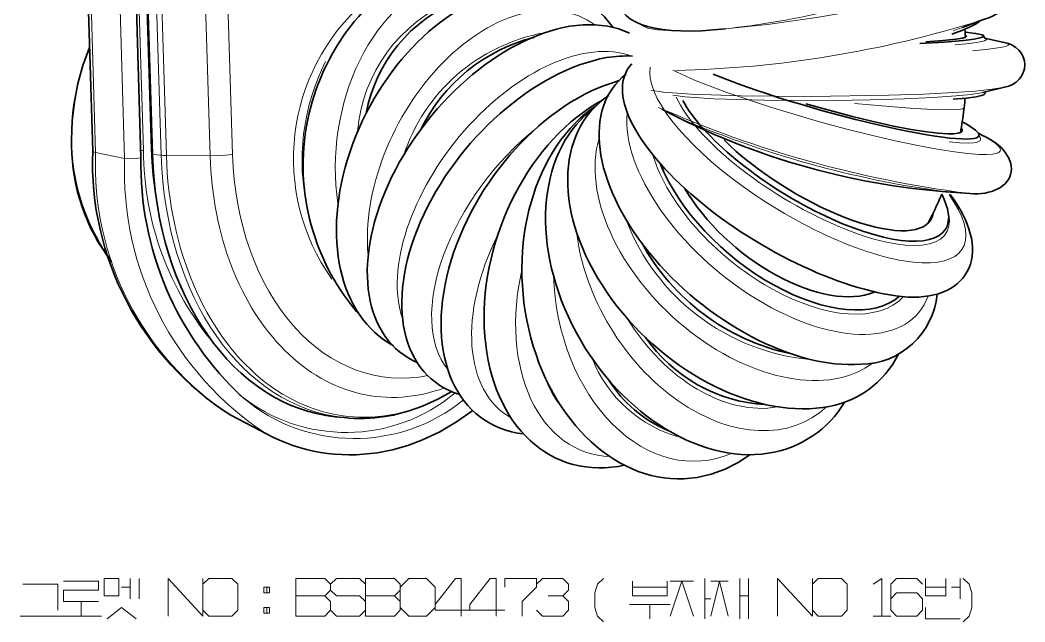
# Model space of a CAD drawing. Header units: millimetres. Extents: x 0 to 174, y 0 to 33.
# Drawn here: x 25.687 to 29.095, y 20.239 to 22.281 of the extents above; entities that cross this region are included whole.
import ezdxf

# ---------------------------------------------------------------- set-up
doc = ezdxf.new("R2010")
doc.units = ezdxf.units.MM
doc.layers.add('PDF_Geomertry', color=7, linetype='Continuous', true_color=0x405f80)

# ---------------------------------------------------------------- blocks, each defined once
blk = doc.blocks.new('SYM_BSB04473_001')
at = {"layer": 'PDF_Geomertry', "color": 7, "lineweight": 35}
for points in [[(-1.0616, -3.4878, -0.214474), (-1.408, -2.6722), (-1.4259, -2.0869, -0.27701), (-0.8784, -0.9605)], [(-1.5897, -2.0658), (-1.5716, -2.6512, 0.265437), (-1.1033, -3.5474), (-0.9826, -3.6108, 0.16205), (-0.6058, -3.6742), (-0.5547, -3.6641), (-0.503, -3.6494), (-0.4537, -3.631), (-0.3948, -3.6033), (-0.3374, -3.5699), (-0.2819, -3.5309)], [(-1.5824, -2.2998), (-1.6048, -2.3603), (-1.6217, -2.4215), (-1.634, -2.4842), (-1.6413, -2.548), (-1.6435, -2.6122), (-1.6431, -2.6334, 0.164511), (-1.5081, -3.0252)], [(-0.749, -3.5522), (-0.7194, -3.5552, 0.064516), (-0.5802, -3.5515), (-0.5528, -3.5466), (-0.4988, -3.5327), (-0.453, -3.5165), (-0.4009, -3.493), (-0.3538, -3.4667)]]:
    blk.add_lwpolyline(points, format="xyb", dxfattribs=at)
at = {"layer": 'PDF_Geomertry', "color": 7, "lineweight": 13}
for points in [[(0.5733, -2.2359), (0.7174, -2.2212), (0.8835, -2.1977), (0.9698, -2.1833), (1.0547, -2.1674), (1.1349, -2.1509), (1.2105, -2.1337), (1.2762, -2.117), (1.3351, -2.1005), (1.3817, -2.0858), (1.4215, -2.0715), (1.4495, -2.0597), (1.4717, -2.0485), (1.4853, -2.0399), (1.4947, -2.032), (1.499, -2.0262), (1.5008, -2.0213), (1.5009, -2.0192), (1.5005, -2.0173), (1.4985, -2.0134), (1.4948, -2.0096), (1.4801, -2.0027), (1.4505, -1.9966), (1.4255, -1.994)], [(-1.5716, -2.6512), (-1.5716, -2.6515), (-1.5715, -2.6517), (-1.571, -2.6524), (-1.5691, -2.6535), (-1.5617, -2.6558), (-1.5797, -2.0703), (-1.587, -2.0683), (-1.589, -2.067), (-1.5894, -2.0665), (-1.5895, -2.0662), (-1.5897, -2.0658)], [(-1.4265, -2.0645), (-1.422, -2.0638), (-1.4173, -2.063), (-1.3994, -2.6484), (-1.4041, -2.6491), (-1.4087, -2.6499)], [(-1.3913, -2.059), (-1.3733, -2.6442), (-1.3712, -2.6884), (-1.3674, -2.7323), (-1.3623, -2.7755), (-1.3555, -2.818), (-1.3534, -2.8294)], [(-1.3398, -2.0806), (-1.3492, -2.0803), (-1.3573, -2.0798), (-1.3394, -2.6651), (-1.3313, -2.6658), (-1.3219, -2.6659)], [(-1.1737, -2.667), (-1.3219, -2.6659), (-1.3398, -2.0806), (-1.1916, -2.0816)], [(0.2897, -2.2227), (0.2941, -2.2263), (0.3105, -2.2333), (0.343, -2.2392), (0.3994, -2.2427), (0.4341, -2.2428)], [(1.347, -2.2423), (1.3634, -2.2366), (1.3784, -2.231)], [(1.352, -2.2903), (1.4031, -2.2855), (1.4385, -2.2803), (1.4533, -2.2766), (1.459, -2.2738), (1.4594, -2.2733), (1.4598, -2.2728), (1.4599, -2.2723), (1.4599, -2.2719), (1.4598, -2.2713), (1.4595, -2.2708), (1.4584, -2.2698), (1.454, -2.2677)], [(1.4119, -2.3103), (1.4669, -2.3051), (1.5063, -2.2997), (1.5242, -2.2956), (1.5323, -2.2924), (1.5338, -2.2912), (1.5342, -2.2906), (1.5345, -2.2901), (1.5347, -2.2897), (1.5347, -2.2891), (1.5345, -2.2885), (1.5337, -2.2876), (1.5301, -2.2853), (1.5191, -2.2822)], [(0.3955, -2.3766), (0.469, -2.4098), (0.5787, -2.452), (0.7237, -2.5009), (0.8934, -2.5513), (0.9819, -2.5752), (1.0687, -2.5972), (1.1503, -2.616), (1.2269, -2.6322), (1.2924, -2.6444), (1.351, -2.6535), (1.3962, -2.6591), (1.4344, -2.662), (1.4605, -2.6626), (1.4809, -2.6612), (1.493, -2.6588), (1.5005, -2.6559), (1.5047, -2.6526), (1.5059, -2.6509), (1.5066, -2.6491), (1.5069, -2.6471), (1.5062, -2.6431), (1.5035, -2.6381), (1.4908, -2.6255), (1.4615, -2.6062), (1.4438, -2.5966)], [(0.3212, -2.4442), (0.3628, -2.4505), (0.4577, -2.4576), (0.6266, -2.4634), (0.8653, -2.4655), (1.1287, -2.4615), (1.2455, -2.4576), (1.3478, -2.4524), (1.422, -2.4471), (1.479, -2.4413), (1.5203, -2.4345)], [(0.3953, -2.461), (0.4374, -2.4669), (0.5348, -2.4735), (0.7072, -2.4785), (0.942, -2.479), (1.0658, -2.4769), (1.1817, -2.4734), (1.2778, -2.469), (1.357, -2.4637), (1.4069, -2.4588), (1.4412, -2.4537), (1.4478, -2.4523)], [(1.0117, -2.489), (1.1183, -2.4988), (1.213, -2.5059), (1.2828, -2.5096), (1.336, -2.5108), (1.3635, -2.5098), (1.3797, -2.5074), (1.3838, -2.5045)], [(1.333, -2.6195), (1.3684, -2.6227), (1.3972, -2.6235), (1.4152, -2.6226), (1.4283, -2.6201), (1.4349, -2.6173), (1.437, -2.6158), (1.4384, -2.6142), (1.4392, -2.6126), (1.4398, -2.6108), (1.4398, -2.609), (1.4385, -2.6049), (1.4338, -2.5984)], [(-1.3697, -2.6438), (-1.3716, -2.6441), (-1.3733, -2.6442)], [(-1.369, -2.662), (-1.3394, -2.6651)], [(1.2587, -2.8985), (1.2602, -2.8963), (1.2615, -2.894)], [(-0.0434, -3.4047), (-0.0341, -3.4295), (-0.0237, -3.453), (-0.0122, -3.4749), (0.0003, -3.4953), (0.0233, -3.5259)]]:
    blk.add_lwpolyline(points, dxfattribs=at)
for points in [[(-1.1033, -3.5474, -0.264581), (-1.5617, -2.6558), (-1.4633, -2.6756), (-1.4812, -2.0903), (-1.5797, -2.0703)], [(-0.3619, -2.0633), (-0.347, -2.1388, 0.28352), (-0.6731, -2.5851)], [(-0.9826, -3.6108, -0.263563), (-1.4633, -2.6756), (-1.4417, -2.677), (-1.4235, -2.676), (-1.4108, -2.6738), (-1.408, -2.6722)]]:
    blk.add_lwpolyline(points, format="xyb", dxfattribs=at)
at = {"layer": 'PDF_Geomertry', "color": 7, "lineweight": 35}
for points in [[(-1.369, -2.662), (-1.387, -2.0767)], [(0.1935, -2.231), (0.1638, -2.1953), (0.1319, -2.1656), (0.0983, -2.1417), (0.0648, -2.1237)], [(1.3417, -2.254), (1.3763, -2.2416), (1.4044, -2.2297), (1.4222, -2.2205), (1.4349, -2.2119), (1.4392, -2.208)], [(1.3784, -2.2312), (1.439, -2.208)], [(0.2487, -2.2503), (0.2124, -2.2363), (0.1753, -2.2273), (0.1322, -2.2223), (0.0923, -2.2223), (0.046, -2.2273)], [(1.2333, -2.2855), (1.316, -2.2808), (1.3812, -2.2753), (1.4183, -2.2708), (1.4416, -2.266), (1.4485, -2.2633), (1.4509, -2.2606), (1.4508, -2.2601), (1.4505, -2.2596), (1.4495, -2.2587), (1.4453, -2.2566), (1.4226, -2.2516), (1.3872, -2.2476)], [(1.3884, -2.2642), (1.3877, -2.2544), (1.387, -2.2445), (1.3865, -2.2376)], [(1.2534, -2.2802), (1.3122, -2.2759), (1.3559, -2.2712), (1.3785, -2.2672), (1.3884, -2.2641), (1.3917, -2.261), (1.3917, -2.2606), (1.3916, -2.2602), (1.3909, -2.2595), (1.388, -2.2578)], [(1.4509, -2.2606), (1.4544, -2.2681)], [(1.4534, -2.2672), (1.5191, -2.2822)], [(1.3463, -2.4752), (1.3919, -2.4709), (1.4252, -2.4665), (1.443, -2.4626), (1.4501, -2.4599), (1.4524, -2.4572), (1.4549, -2.4505)], [(1.4478, -2.4523), (1.5203, -2.4345)], [(1.371, -2.5884), (1.3728, -2.5787), (1.3745, -2.569), (1.3762, -2.5592), (1.3777, -2.5495), (1.3792, -2.5398), (1.3806, -2.5301), (1.3819, -2.5203), (1.3831, -2.5106), (1.3838, -2.5045), (1.3848, -2.4947), (1.3859, -2.4849), (1.3867, -2.4751), (1.387, -2.4715)], [(0.847, -2.4905), (1.0008, -2.5327), (1.0749, -2.5506), (1.1447, -2.5659), (1.2044, -2.5773), (1.2569, -2.5858), (1.2963, -2.5905), (1.3284, -2.5927), (1.3488, -2.5926), (1.364, -2.5906), (1.3715, -2.5881), (1.3752, -2.5855), (1.377, -2.5824), (1.3773, -2.5803), (1.3767, -2.5781), (1.3738, -2.573)], [(1.4338, -2.6002), (1.434, -2.5984), (1.4341, -2.5966), (1.434, -2.5948), (1.4323, -2.5905), (1.422, -2.5794), (1.3965, -2.5622), (1.3774, -2.5519)], [(1.4324, -2.5906), (1.4438, -2.5966)], [(1.322, -2.7891), (1.3888, -2.7934)], [(1.3078, -2.7972), (1.3044, -2.8055), (1.3005, -2.8145), (1.2965, -2.8234), (1.2924, -2.8324), (1.2883, -2.8413), (1.284, -2.8502), (1.2797, -2.8591), (1.2752, -2.8678), (1.2708, -2.8766), (1.2662, -2.8853), (1.2615, -2.894), (1.2594, -2.8978)], [(1.3213, -2.9151), (1.3259, -2.906), (1.3291, -2.8962), (1.3315, -2.8738), (1.3276, -2.8469), (1.3165, -2.8148), (1.3078, -2.7973)], [(1.2709, -2.8842), (1.2765, -2.8726), (1.2794, -2.8595)], [(1.2706, -2.8848), (1.2706, -2.8769)], [(0.4783, -3.7581), (0.5262, -3.7473), (0.5728, -3.7302), (0.618, -3.7072), (0.657, -3.681)], [(0.2115, -3.7206), (0.221, -3.719), (0.2308, -3.717), (0.2323, -3.7167)]]:
    blk.add_lwpolyline(points, dxfattribs=at)
at = {"layer": 'PDF_Geomertry', "color": 7, "lineweight": 13}
blk.add_lwpolyline([(-1.1152, -2.0769), (-1.1509, -2.0805), (-1.1916, -2.0816), (-1.1737, -2.667), (-1.133, -2.6658), (-1.0973, -2.6622)], close=True, dxfattribs=at)
for centre, radius, start, end in [((-0.1829, -2.6764), 0.7078, 131.2296, 215.3262), ((0.072, -2.8596), 0.6206, 100.3611, 161.907), ((-0.9153, -2.5997), 0.7288, 156.2381, 215.4139), ((-0.1116, -2.6831), 0.7501, 153.3529, 192.7716), ((-0.3732, -2.6463), 1.0262, 180.1197, 219.9807), ((0.9301, -2.6196), 0.7416, 200.9311, 264.5716), ((0.5385, -3.1904), 0.4474, 201.3859, 255.2786), ((-0.712, -3.0299), 0.5757, 231.1959, 309.9158), ((-0.6837, -3.0409), 0.5853, 229.783, 309.1525)]:
    blk.add_arc(centre, radius, start, end, dxfattribs=at)
at = {"layer": 'PDF_Geomertry', "color": 7, "lineweight": 35}
for centre, radius, start, end in [((-0.1417, -2.6148), 0.5107, 111.7588, 169.6238), ((0.0676, -2.8324), 0.5847, 104.0551, 154.2076), ((0.2397, -2.7361), 0.408, 87.2389, 99.6319), ((0.7403, -2.9806), 0.5312, 214.6958, 266.6334), ((0.5429, -3.2037), 0.4273, 211.6579, 247.4746)]:
    blk.add_arc(centre, radius, start, end, dxfattribs=at)
for centre, major_axis, ratio, start_param, end_param in [((1.3928, -2.1063), (0.1733, 0.0314), 0.622533, 4.868544, 7.553475), ((-0.2379, -2.7207), (0.3125, 0.5913), 0.675658, 0.470129, 3.138231), ((1.082, -1.8268), (0.8644, 0.3341), 0.288495, 3.04175, 3.978168), ((-0.1104, -2.8077), (0.4172, 0.5269), 0.62037, 0.606491, 3.303751), ((1.5032, -2.3585), (0.0864, 0.0008), 0.898275, 4.903782, 7.659751), ((0.0106, -2.909), (0.4284, 0.5196), 0.613866, 0.624877, 3.388659), ((0.8231, -2.7258), (-0.5815, 0.3509), 0.401924, 6.193192, 8.757097), ((0.1318, -3.004), (0.3765, 0.558), 0.647825, 0.646958, 3.464486), ((0.7183, -2.8528), (-0.5162, 0.4289), 0.578196, 6.155723, 8.884756), ((0.9226, -2.4558), (-0.5114, 0.1425), 0.114804, 0.735714, 3.140418), ((0.2579, -3.0733), (0.2267, 0.6325), 0.708401, 0.669014, 3.517344), ((0.6167, -2.9631), (-0.49, 0.4569), 0.668692, 6.131626, 8.934084), ((0.8681, -2.637), (-0.4531, 0.2781), 0.347646, 0.538319, 3.141961), ((0.3849, -3.0959), (-0.0731, 0.665), 0.745388, 0.367055, 3.182524), ((0.5025, -3.0577), (-0.3479, 0.5709), 0.71906, 0.058202, 2.853251), ((0.8688, -2.6384), (-0.402, 0.246), 0.346979, 0.96406, 3.142454), ((1.3862, -2.6866), (-0.1553, 0.0432), 0.646202, 1.765312, 4.516164), ((-0.6439, -2.5484), (0.1057, 1.0036), 0.715345, 1.759031, 3.142458), ((0.7732, -2.7854), (-0.4085, 0.3406), 0.534972, 0.777413, 3.052928), ((0.7733, -2.7858), (-0.3631, 0.3023), 0.53474, 0.975367, 2.866542), ((1.0341, -2.8452), (-0.356, 0.222), 0.57218, 2.345794, 4.125963)]:
    blk.add_ellipse(centre, major_axis=major_axis, ratio=ratio, start_param=start_param, end_param=end_param, dxfattribs=at)
at = {"layer": 'PDF_Geomertry', "color": 7, "lineweight": 13}
for centre, major_axis, ratio, start_param, end_param in [((-0.3055, -2.6666), (0.0616, 0.6135), 0.715605, 0.267097, 1.91016), ((-0.1868, -2.7476), (0.2878, 0.5439), 0.644375, 6.194971, 8.644158), ((-0.067, -2.8441), (0.3801, 0.4836), 0.578094, 0.184401, 2.77962), ((0.8538, -2.6608), (-0.5243, 0.3217), 0.347567, 0.132671, 3.815968), ((0.8626, -2.6462), (-0.4608, 0.2828), 0.347781, 0.472681, 3.464919), ((0.7572, -2.8051), (-0.4727, 0.3936), 0.534602, 0.346714, 3.335222), ((0.0519, -2.9457), (0.389, 0.4771), 0.568324, 1.212672, 3.018622), ((0.6545, -2.9224), (-0.4499, 0.4196), 0.633013, 0.303127, 3.042441), ((-0.6141, -2.551), (0.1061, 1.0041), 0.715184, 1.759771, 3.142785), ((-0.6019, -2.5541), (0.1033, 0.9972), 0.715207, 1.756792, 3.636649), ((-0.509, -2.5633), (0.0954, 0.9209), 0.714919, 1.757271, 3.482227), ((-0.4823, -2.5676), (0.0872, 0.8516), 0.715487, 1.754881, 3.362145), ((0.7672, -2.7934), (-0.4155, 0.3457), 0.53477, 0.683337, 3.113452), ((0.549, -3.0295), (-0.3207, 0.5252), 0.692056, 0.98988, 3.282211), ((0.1751, -3.0345), (0.3417, 0.5132), 0.604973, 1.771022, 3.184156), ((0.3046, -3.0904), (0.2056, 0.5813), 0.672755, 1.743107, 3.346055), ((0.4348, -3.0905), (-0.0668, 0.611), 0.718983, 1.464882, 3.359466), ((0.5596, -3.0276), (-0.2833, 0.4558), 0.69171, 1.556229, 2.87648)]:
    blk.add_ellipse(centre, major_axis=major_axis, ratio=ratio, start_param=start_param, end_param=end_param, dxfattribs=at)

msp = doc.modelspace()

# ---------------------------------------------------------------- linework, layer by layer
at = {"layer": 'PDF_Geomertry', "color": 7, "lineweight": 13}
for points in [[(25.9724, 20.3869), (26.0215, 20.3869), (26.0215, 20.3278), (25.9724, 20.3278), (25.9724, 20.3869)], [(26.3267, 20.3869), (26.4054, 20.3869), (26.425, 20.3672), (26.425, 20.2786), (26.4054, 20.2589), (26.3267, 20.2589), (26.3069, 20.2786), (26.3069, 20.3672), (26.3267, 20.3869)], [(27.0058, 20.3869), (27.0649, 20.3869), (27.0943, 20.3574), (27.0943, 20.2885), (27.0649, 20.2589), (27.0058, 20.2589), (26.9762, 20.2885), (26.9762, 20.3574), (27.0058, 20.3869)], [(28.3936, 20.3869), (28.4724, 20.3869), (28.4919, 20.3672), (28.4919, 20.2786), (28.4724, 20.2589), (28.3936, 20.2589), (28.3739, 20.2786), (28.3739, 20.3672), (28.3936, 20.3869)], [(26.5136, 20.3574), (26.5333, 20.3574), (26.5333, 20.3376), (26.5136, 20.3376), (26.5136, 20.3574)], [(26.5136, 20.2885), (26.5333, 20.2885), (26.5333, 20.2687), (26.5136, 20.2687), (26.5136, 20.2885)]]:
    msp.add_lwpolyline(points, close=True, dxfattribs=at)
for points in [[(26.0608, 20.3869), (26.0608, 20.3181)], [(26.0904, 20.3869), (26.0904, 20.3181)], [(26.1889, 20.2589), (26.1889, 20.3869), (26.3069, 20.2589), (26.3069, 20.3869)], [(26.7203, 20.3278), (26.74, 20.3082), (26.74, 20.2786), (26.7203, 20.2589), (26.6219, 20.2589), (26.6219, 20.3869), (26.7203, 20.3869), (26.74, 20.3672), (26.74, 20.3475), (26.7203, 20.3278), (26.6219, 20.3278)], [(26.8582, 20.3672), (26.8385, 20.3869), (26.7597, 20.3869), (26.74, 20.3672), (26.74, 20.3475), (26.7597, 20.3278), (26.8385, 20.3278), (26.8582, 20.3082), (26.8582, 20.2786), (26.8385, 20.2589), (26.7597, 20.2589), (26.74, 20.2786)], [(26.9565, 20.3278), (26.9762, 20.3082), (26.9762, 20.2786), (26.9565, 20.2589), (26.8582, 20.2589), (26.8582, 20.3869), (26.9565, 20.3869), (26.9762, 20.3672), (26.9762, 20.3475), (26.9565, 20.3278), (26.8582, 20.3278)], [(27.1829, 20.2589), (27.1829, 20.3869), (27.1632, 20.3869), (27.0943, 20.2983), (27.0943, 20.2786), (27.2125, 20.2786)], [(27.3011, 20.2589), (27.3011, 20.3869), (27.2814, 20.3869), (27.2125, 20.2983), (27.2125, 20.2786), (27.3306, 20.2786)], [(27.3306, 20.3574), (27.3306, 20.3869), (27.4389, 20.3869), (27.4389, 20.3574), (27.3896, 20.3082), (27.3896, 20.2589)], [(27.4389, 20.3672), (27.4585, 20.3869), (27.5274, 20.3869), (27.5471, 20.3672), (27.5471, 20.3475), (27.5274, 20.3278), (27.4782, 20.3278), (27.5274, 20.3278), (27.5471, 20.3082), (27.5471, 20.2786), (27.5274, 20.2589), (27.4585, 20.2589), (27.4389, 20.2786)], [(27.6653, 20.3869), (27.6456, 20.3672), (27.6357, 20.3376), (27.6357, 20.2885), (27.6456, 20.2589), (27.6653, 20.2393)], [(28.0097, 20.3869), (28.0097, 20.2492)], [(28.1278, 20.3869), (28.1278, 20.2492)], [(28.1574, 20.3869), (28.1574, 20.2492)], [(28.2558, 20.2589), (28.2558, 20.3869), (28.3739, 20.2589), (28.3739, 20.3869)], [(28.5806, 20.3672), (28.6101, 20.3869), (28.6101, 20.2589)], [(28.7479, 20.3672), (28.7282, 20.3869), (28.6593, 20.3869), (28.6396, 20.3672), (28.6396, 20.2786), (28.6593, 20.2589), (28.7282, 20.2589), (28.7479, 20.2786), (28.7479, 20.3181), (28.7282, 20.3376), (28.6593, 20.3376), (28.6396, 20.3181)], [(28.7578, 20.3869), (28.7578, 20.3278), (28.8267, 20.3278), (28.8267, 20.3869), (28.8267, 20.3574), (28.7578, 20.3574)], [(28.8758, 20.3869), (28.8758, 20.3181)], [(28.8857, 20.3869), (28.9054, 20.3672), (28.9153, 20.3376), (28.9153, 20.2885), (28.9054, 20.2589), (28.8857, 20.2393)], [(25.6967, 20.3672), (25.8149, 20.3672), (25.8149, 20.2786)], [(25.8346, 20.3771), (25.9526, 20.3771), (25.9526, 20.3475), (25.8346, 20.3475), (25.8346, 20.3082), (25.9526, 20.3082)], [(26.0314, 20.3574), (26.0608, 20.3574)], [(26.5235, 20.3574), (26.5235, 20.3376)], [(27.7636, 20.3771), (27.7636, 20.3278), (27.8818, 20.3278), (27.8818, 20.3771), (27.8818, 20.3574), (27.7636, 20.3574)], [(27.8917, 20.3771), (27.9703, 20.3771)], [(27.8917, 20.2589), (27.931, 20.3771), (27.9703, 20.2589)], [(28.0294, 20.3771), (28.0885, 20.3771)], [(28.0294, 20.2589), (28.0589, 20.3771), (28.0885, 20.2589)], [(28.8464, 20.3574), (28.8758, 20.3574)], [(28.0097, 20.3181), (28.0294, 20.3181)], [(28.1278, 20.3278), (28.1574, 20.3278)], [(25.8936, 20.3082), (25.8936, 20.2589)], [(25.9821, 20.2492), (26.0314, 20.2885), (26.0806, 20.2492)], [(26.5235, 20.2885), (26.5235, 20.2687)], [(27.7537, 20.2983), (27.8917, 20.2983)], [(27.8226, 20.2983), (27.8226, 20.2492)], [(28.7578, 20.2885), (28.7578, 20.2492), (28.8758, 20.2492)], [(25.6869, 20.2589), (25.8247, 20.2589), (25.9625, 20.2589)], [(28.5806, 20.2589), (28.6396, 20.2589)]]:
    msp.add_lwpolyline(points, dxfattribs=at)
at = {"layer": 'PDF_Geomertry', "color": 7, "lineweight": 35, "extrusion": (0, 0, -1)}
for centre, radius, start, end in [((-27.4175, 21.7889), 0.7705, 318.183, 64.1757), ((-28.5364, 21.3755), 0.2619, 185.2234, 269.5468), ((-28.3716, 21.2932), 0.3282, 205.7632, 263.3081), ((-28.17, 21.1732), 0.3657, 210.7942, 261.459)]:
    msp.add_arc(centre, radius, start, end, dxfattribs=at)
at = {"layer": 'PDF_Geomertry', "color": 7, "lineweight": 13}
for centre, radius, start, end in [((27.7752, 25.0768), 2.8412, 276.15, 289.8359), ((27.8327, 25.8274), 3.7176, 271.1993, 287.3929), ((29.3807, 25.4486), 3.7857, 246.1925, 262.6103), ((29.2911, 25.128), 3.4607, 246.5143, 262.2922)]:
    msp.add_arc(centre, radius, start, end, dxfattribs=at)
at = {"layer": 'PDF_Geomertry', "color": 7, "lineweight": 35}
for centre, radius, start, end in [((29.0189, 24.1532), 2.4619, 242.0207, 266.7881), ((28.4605, 21.8919), 0.7597, 208.8579, 257.686)]:
    msp.add_arc(centre, radius, start, end, dxfattribs=at)

# ---------------------------------------------------------------- block references
msp.add_blockref('SYM_BSB04473_001', (27.5049, 24.4877))

doc.saveas('drawing.dxf')
